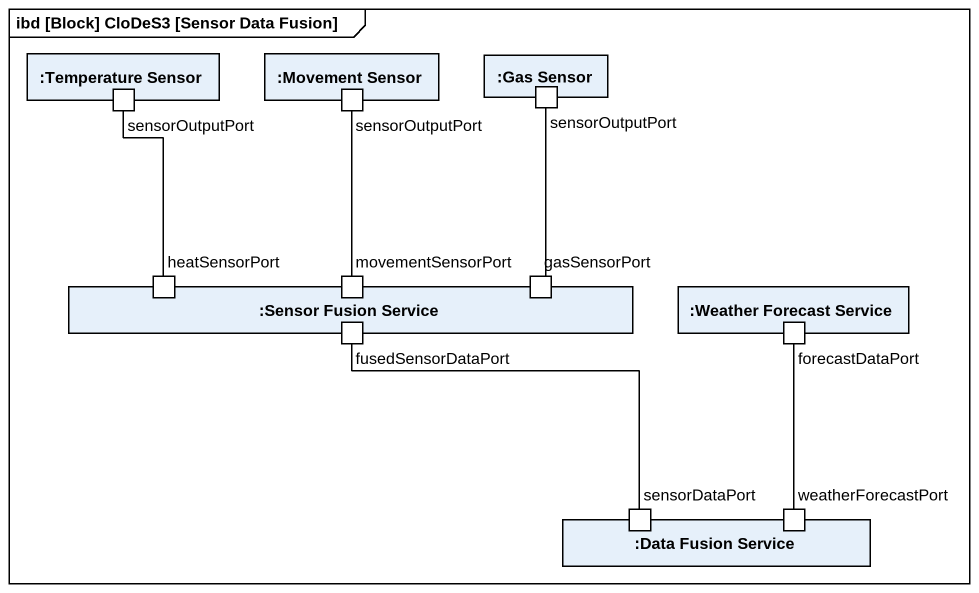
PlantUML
@startuml
mainframe ibd [Block] CloDeS3 [Sensor Data Fusion]
rectangle ":Temperature Sensor" as Temperature_Sensor {
  port sensorOutputPort
}
rectangle ":Movement Sensor" as Movement_Sensor {
  port "sensorOutputPort" as sensorOutputPort_2
}
rectangle ":Gas Sensor" as Gas_Sensor {
  port "sensorOutputPort" as sensorOutputPort_3
}
rectangle ":Sensor Fusion Service" as Sensor_Fusion_Service {
  port heatSensorPort
  port movementSensorPort
  port fusedSensorDataPort
  port gasSensorPort
}
rectangle ":Weather Forecast Service" as Weather_Forecast_Service {
  port forecastDataPort
}
rectangle ":Data Fusion Service" as Data_Fusion_Service {
  port sensorDataPort
  port weatherForecastPort
}
sensorOutputPort -- heatSensorPort
sensorOutputPort_2 -- movementSensorPort
sensorOutputPort_3 -- gasSensorPort
fusedSensorDataPort -- sensorDataPort
forecastDataPort -- weatherForecastPort
@enduml
